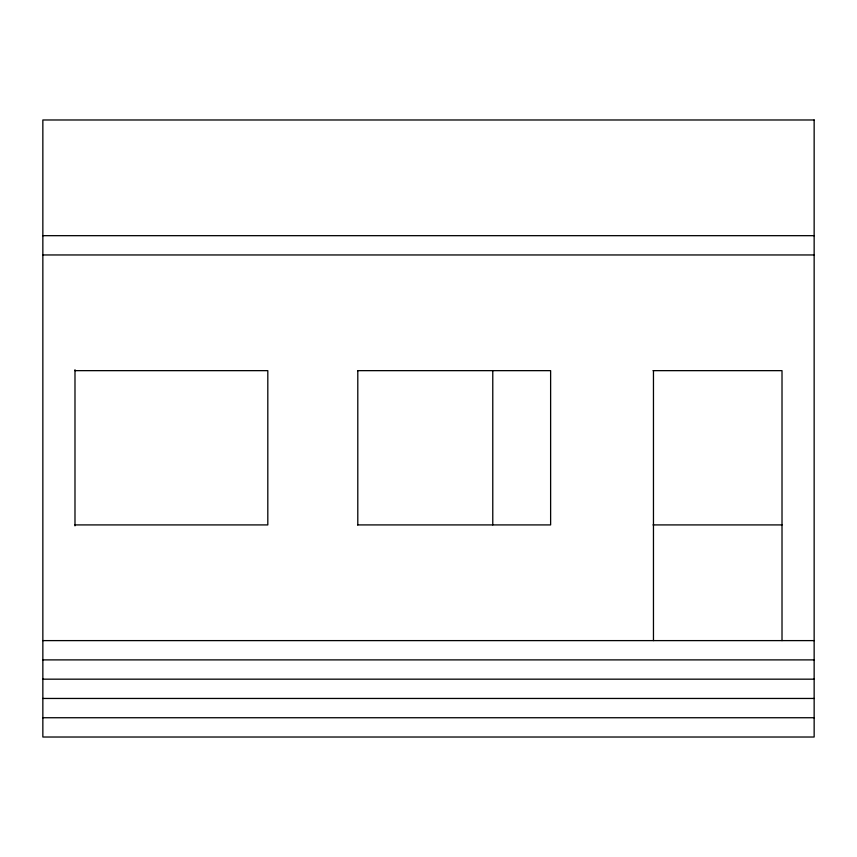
<?xml version="1.0" encoding="UTF-8"?>
<svg xmlns="http://www.w3.org/2000/svg" width="857" height="857" viewBox="0 0 857 857"><rect width="100%" height="100%" fill="white"/><g stroke="black" fill="none" stroke-linecap="round" stroke-linejoin="round"><path stroke-width="1.29" d="M42.85 235.675L814.15 235.675M42.85 254.958L814.15 254.958M74.987 370.653L267.812 370.653L267.812 524.913L74.987 524.913M357.53 370.653L550.623 370.653L550.623 524.913L357.53 524.913M653.023 370.653L782.013 370.653L782.013 640.608M653.023 524.913L782.013 524.913M42.85 640.608L814.15 640.608M42.85 659.89L814.15 659.89M42.85 679.173L814.15 679.173M42.85 698.455L814.15 698.455M42.85 717.738L814.15 717.738M653.462 370.653L653.462 640.608M492.775 370.653L492.775 524.913M357.798 370.653L357.798 524.913M74.987 369.721L74.987 525.844M814.15 119.98L42.85 119.98L42.85 737.02L814.15 737.02L814.15 119.98"/></g></svg>
